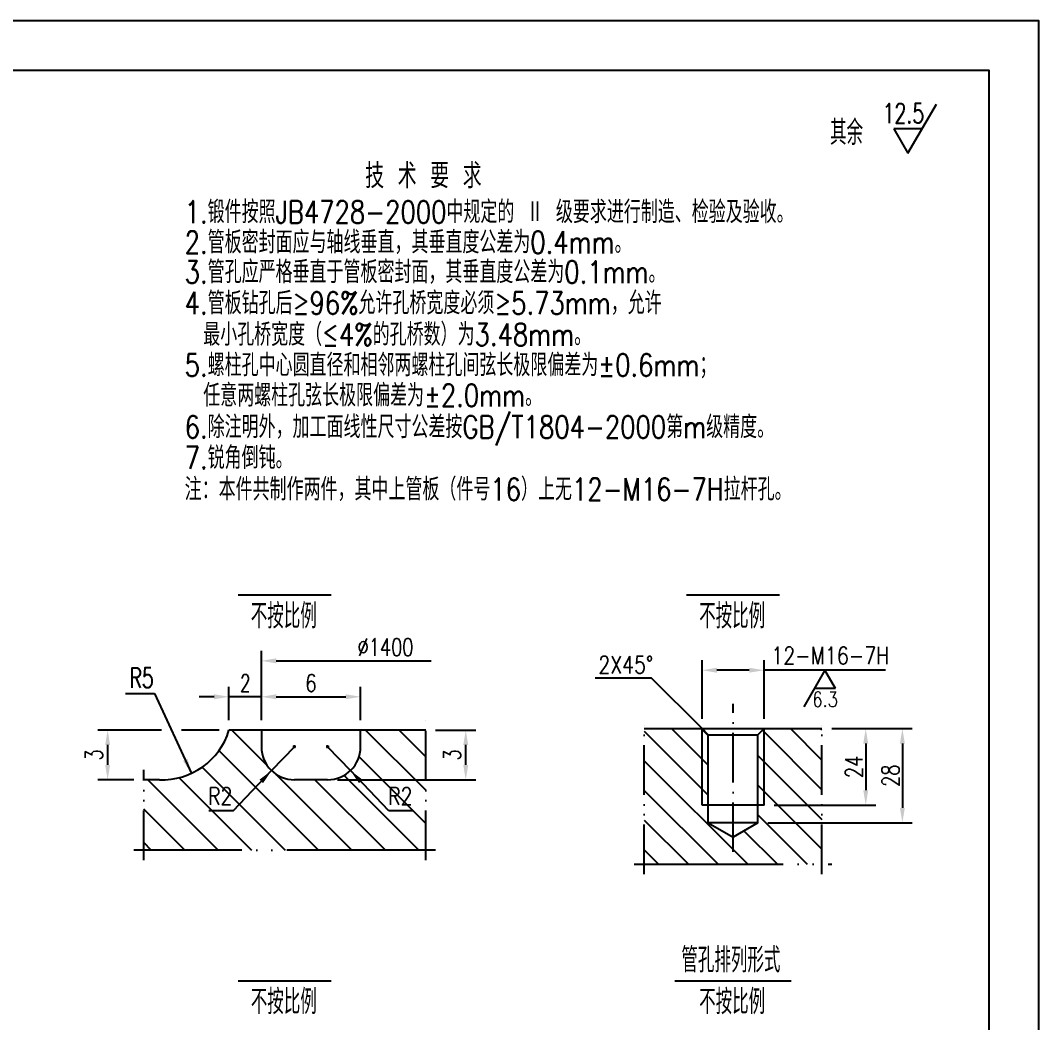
# Model space of a CAD drawing. Extents: x -11958 to 3251, y -1845 to 8235.
# Drawn here: x 1200 to 3251, y 2094 to 4113 of the extents above; entities that cross this region are included whole.
import ezdxf

# ---------------------------------------------------------------- set-up
doc = ezdxf.new("R2010")
doc.units = 0
doc.header["$LTSCALE"] = 10
for name, pattern in [('CONTINOUS', [0]), ('DASHDOT-M', [36, 30, -3, 0, -3]), ('DASHDOT-S', [14, 10, -2, 0, -2]), ('DIVIDE-M', [39, 30, -3, 0, -3, 0, -3]), ('DIVIDE-S', [16, 10, -2, 0, -2, 0, -2])]:
    doc.linetypes.add(name, pattern=pattern)
doc.layers.get('0').update_dxf_attribs({"linetype": 'CONTINUOUS'})
for name, color, linetype in [('CDR_DEFSET', 7, 'CONTINUOUS'), ('CDR_DIM', 7, 'CONTINUOUS'), ('CDR_DWG1', 4, 'CONTINUOUS'), ('CDR_DWG3', 1, 'DASHDOT-M'), ('CDR_DWG4', 3, 'DIVIDE-M'), ('CDR_TEXT', 7, 'CONTINUOUS')]:
    doc.layers.add(name, color=color, linetype=linetype)
doc.styles.add('HZ', font='ROMANS.shx', dxfattribs={"width": 0.75, "height": 35, "bigfont": 'HZ.shx'})

msp = doc.modelspace()

# ---------------------------------------------------------------- hatches: boundary and pattern name
at = {"layer": 'CDR_DIM'}
h = msp.add_hatch(dxfattribs=at)
h.set_pattern_fill('ANSI31', color=256, scale=13.333333, angle=90, style=0)
h.set_pattern_definition([(135, (5345.345, -1943.4), (-29.9342, -29.9342), [])])
h.paths.add_polyline_path([(2585.3, 2497), (2585.3, 2532.4), (2572.8, 2532.4), (2572.8, 2686.6), (2456.5, 2686.6), (2456.5, 2413.3), (2814.2, 2413.3), (2814.2, 2686.6), (2697.8, 2686.6), (2697.8, 2532.4), (2685.3, 2532.4), (2685.3, 2497), (2635.3, 2468.1)])
h.paths.add_polyline_path([(2697.8, 2686.6), (2685.3, 2674.1), (2685.3, 2532.4), (2697.8, 2532.4)], flags=16)
h.paths.add_polyline_path([(2572.8, 2532.4), (2585.3, 2532.4), (2585.3, 2674.1), (2572.8, 2686.6)], flags=16)
at = {"layer": 'CDR_DIM', "linetype": 'CONTINOUS'}
h = msp.add_hatch(dxfattribs=at)
h.set_pattern_fill('ANSI31', scale=15, angle=90, style=0)
h.set_pattern_definition([(135, (-899.326, 1033.025), (-33.67596, -33.67596), [])])
h.paths.add_polyline_path([(2016.4, 2583.6), (2016.4, 2683.6), (1885.4, 2683.6), (1885.4, 2650.2, -0.204931), (1864.8, 2602), (1882.4, 2583.6)], flags=16)
h.paths.add_polyline_path([(1882.4, 2583.6), (1864.8, 2602, -0.192908), (1818.7, 2583.6), (1752.1, 2583.6, -0.414214), (1685.4, 2650.2), (1685.4, 2683.6), (1620.2, 2683.6, -0.341867), (1480.1, 2583.6), (1448.5, 2583.6), (1448.5, 2441.8), (2016.4, 2441.8), (2016.4, 2583.6)])
h.paths.add_polyline_path([(1937.6, 2525.4), (1992.6, 2525.4), (1992.6, 2571.3), (1937.6, 2571.3)], flags=24)
h.paths.add_polyline_path([(1574.9, 2525.4), (1629.9, 2525.4), (1629.9, 2571.3), (1574.9, 2571.3)], flags=24)

# ---------------------------------------------------------------- linework, layer by layer
at = {"linetype": 'Continuous'}
msp.add_line((1638.7, 2955.7), (1826.2, 2955.7), dxfattribs=at)
at = {"color": 4, "linetype": 'Continuous'}
for p, q in [((2016.4, 2683.6), (1620.2, 2683.6)), ((1685.4, 2683.6), (1685.4, 2648.1)), ((1885.4, 2650.2), (1885.4, 2683.6)), ((1480.1, 2583.6), (1448.5, 2583.6)), ((1818.7, 2583.6), (1752.1, 2583.6))]:
    msp.add_line(p, q, dxfattribs=at)
at = {"color": 7, "linetype": 'Continuous'}
for p, q in [((1755.1, 2650.2), (1749.1, 2650.2)), ((1752.1, 2647.2), (1752.1, 2653.2)), ((1821.7, 2650.2), (1815.7, 2650.2)), ((1818.7, 2647.2), (1818.7, 2653.2))]:
    msp.add_line(p, q, dxfattribs=at)
msp.add_line((2518.2, 2178.9), (2752.5, 2178.9))
at = {"color": 4, "linetype": 'Continuous'}
for centre, radius, start, end in [((1485.6, 2724), 140.6, 267.7732, 343.2686), ((1752.1, 2650.2), 66.7, 180, 270), ((1818.7, 2650.2), 66.7, 270, 0)]:
    msp.add_arc(centre, radius, start, end, dxfattribs=at)
at = {"layer": 'CDR_DEFSET', "linetype": 'Continuous'}
for p, q in [((2541.6, 2955.7), (2729.1, 2955.7)), ((1638.7, 2178.9), (1826.2, 2178.9))]:
    msp.add_line(p, q, dxfattribs=at)
at = {"layer": 'CDR_DIM'}
for p, q in [((2987.6, 3845.3), (3044.8, 3944.3)), ((3016.2, 3894.8), (2959.1, 3894.8)), ((2959.1, 3894.8), (2987.6, 3845.3)), ((2820.1, 2804.2), (2777.6, 2730.4)), ((2841.4, 2767.3), (2820.1, 2804.2)), ((2841.4, 2767.3), (2798.8, 2767.3))]:
    msp.add_line(p, q, dxfattribs=at)
at = {"layer": 'CDR_DIM', "linetype": 'CONTINOUS'}
for p, q in [((1685.4, 2703.6), (1685.4, 2843.1)), ((1715.4, 2823.1), (2027.5, 2823.1)), ((2572.8, 2706.6), (2572.8, 2824.2)), ((2697.8, 2706.6), (2697.8, 2824.2)), ((2667.8, 2804.2), (2602.8, 2804.2)), ((2942.4, 2804.2), (2697.8, 2804.2)), ((1620.2, 2703.6), (1620.2, 2770.7)), ((1885.4, 2703.6), (1885.4, 2770.7)), ((1590.2, 2750.7), (1560.2, 2750.7)), ((1685.4, 2750.7), (1620.2, 2750.7)), ((1715.4, 2750.7), (1855.4, 2750.7)), ((1715.4, 2750.7), (1745.4, 2750.7)), ((1484.4, 2683.6), (1355.9, 2683.6)), ((1600.2, 2683.6), (1524.4, 2683.6)), ((2036.4, 2683.6), (2117, 2683.6)), ((1375.9, 2653.6), (1375.9, 2613.6)), ((2097, 2613.6), (2097, 2653.6)), ((1428.5, 2583.6), (1355.9, 2583.6)), ((1838.7, 2583.6), (2117, 2583.6))]:
    msp.add_line(p, q, dxfattribs=at)
at = {"layer": 'CDR_DIM', "linetype": 'Continuous'}
for p, q in [((2357.4, 2789), (2470.5, 2789)), ((2572.8, 2686.6), (2470.5, 2789)), ((1411.7, 2757.5), (1470.1, 2757.5)), ((1470.1, 2757.5), (1544.7, 2596.5)), ((2572.8, 2532.4), (2572.8, 2686.6)), ((2697.8, 2532.4), (2697.8, 2686.6)), ((1752.1, 2650.2), (1706, 2602)), ((1818.7, 2650.2), (1864.8, 2602)), ((1628.6, 2520.9), (1706, 2602)), ((1942.2, 2520.9), (1864.8, 2602)), ((1628.6, 2520.9), (1579.6, 2520.9)), ((1991.2, 2520.9), (1942.2, 2520.9))]:
    msp.add_line(p, q, dxfattribs=at)
at = {"layer": 'CDR_DIM', "color": 7, "linetype": 'CONTINOUS'}
for p, q in [((2834.2, 2686.6), (2996.3, 2686.6)), ((2834.2, 2686.6), (2922.5, 2686.6)), ((2902.5, 2656.6), (2902.5, 2562.4)), ((2976.3, 2656.6), (2976.3, 2527)), ((2717.8, 2532.4), (2922.5, 2532.4)), ((2705.3, 2497), (2996.3, 2497))]:
    msp.add_line(p, q, dxfattribs=at)
msp.add_lwpolyline([(-949.3, -1827), (-949.3, 4113), (3250.7, 4113), (3250.7, -1827)], close=True, dxfattribs=at)
at = {"layer": 'CDR_DIM', "linetype": 'CONTINOUS'}
for points in [[(1715.4, 2818.1), (1715.4, 2828.1), (1685.4, 2823.1)], [(2602.8, 2799.2), (2602.8, 2809.2), (2572.8, 2804.2)], [(2667.8, 2799.2), (2667.8, 2809.2), (2697.8, 2804.2)], [(1590.2, 2745.7), (1590.2, 2755.7), (1620.2, 2750.7)], [(1715.4, 2745.7), (1715.4, 2755.7), (1685.4, 2750.7)], [(1715.4, 2745.7), (1715.4, 2755.7), (1685.4, 2750.7)], [(1855.4, 2745.7), (1855.4, 2755.7), (1885.4, 2750.7)], [(1370.9, 2653.6), (1380.9, 2653.6), (1375.9, 2683.6)], [(2092, 2653.6), (2102, 2653.6), (2097, 2683.6)], [(1370.9, 2613.6), (1380.9, 2613.6), (1375.9, 2583.6)], [(2092, 2613.6), (2102, 2613.6), (2097, 2583.6)]]:
    msp.add_solid(points, dxfattribs=at)
at = {"layer": 'CDR_DIM', "color": 7, "linetype": 'CONTINOUS'}
for points in [[(2897.5, 2656.6), (2907.5, 2656.6), (2902.5, 2686.6)], [(2971.3, 2656.6), (2981.3, 2656.6), (2976.3, 2686.6)], [(2897.5, 2562.4), (2907.5, 2562.4), (2902.5, 2532.4)], [(2971.3, 2527), (2981.3, 2527), (2976.3, 2497)]]:
    msp.add_solid(points, dxfattribs=at)
at = {"layer": 'CDR_DIM', "linetype": 'Continuous'}
for points in [[(1536.7, 2625.8), (1527.6, 2621.6), (1544.7, 2596.5)], [(1688.9, 2576.9), (1681.7, 2583.8), (1706, 2602)], [(1881.9, 2576.9), (1889.1, 2583.8), (1864.8, 2602)]]:
    msp.add_solid(points, dxfattribs=at)
at = {"layer": 'CDR_DWG1'}
for p, q in [((3150.7, 4013), (3150.7, 1143)), ((2456.5, 2686.6), (2814.2, 2686.6)), ((2585.3, 2674.1), (2572.8, 2686.6)), ((2685.3, 2674.1), (2697.8, 2686.6)), ((2585.3, 2497), (2585.3, 2674.1)), ((2585.3, 2674.1), (2685.3, 2674.1)), ((2685.3, 2497), (2685.3, 2674.1)), ((2697.8, 2532.4), (2572.8, 2532.4)), ((2585.3, 2497), (2635.3, 2468.1)), ((2685.3, 2497), (2585.3, 2497)), ((2685.3, 2497), (2635.3, 2468.1))]:
    msp.add_line(p, q, dxfattribs=at)
msp.add_lwpolyline([(-699.3, -1727), (-699.3, 4013), (3150.7, 4013), (3150.7, -1727)], close=True, dxfattribs=at)
at = {"layer": 'CDR_DWG3', "linetype": 'DASHDOT-S'}
msp.add_line((2635.3, 2438.1), (2635.3, 2736.6), dxfattribs=at)
at = {"layer": 'CDR_DWG4', "linetype": 'DIVIDE-S'}
for p, q in [((2016.4, 2421.8), (2016.4, 2703.6)), ((2456.5, 2393.3), (2456.5, 2706.6)), ((2814.2, 2393.3), (2814.2, 2706.6)), ((1448.5, 2421.8), (1448.5, 2603.6))]:
    msp.add_line(p, q, dxfattribs=at)
at = {"layer": 'CDR_DWG4', "linetype": 'DIVIDE-M'}
for p, q in [((2036.4, 2441.8), (1428.5, 2441.8)), ((2436.5, 2413.3), (2834.2, 2413.3))]:
    msp.add_line(p, q, dxfattribs=at)

# ---------------------------------------------------------------- texts
at = {"linetype": 'Continuous', "style": 'HZ', "width": 0.7}
for p in [(1664.1, 2888.3), (2567, 2888.3), (1664.1, 2111.5), (2567, 2111.5)]:
    msp.add_text('不按比例', height=50, dxfattribs=at).set_placement(p)
at = {"style": 'HZ', "width": 0.7}
msp.add_text('管孔排列形式', height=50, dxfattribs=at).set_placement((2531.2, 2195.5))
at = {"layer": 'CDR_DIM', "style": 'HZ'}
for s, height, width, p in [('12.5', 40, 0.7, (2936.3, 3905.9)), ('其余', 50, 0.7, (2830.6, 3862.2)), ('6.3', 30, 0.8, (2795.1, 2730.5))]:
    msp.add_text(s, height=height, dxfattribs=dict(at, width=width)).set_placement(p)
at = {"layer": 'CDR_DIM', "linetype": 'CONTINOUS', "style": 'HZ'}
for s, height, width, p in [('12-M16-7H', 35, 0.8, (2712.5, 2816.2)), ('2X45%%D', 35, 0.8, (2364, 2797.7)), ('R5', 40, 0.7, (1419.5, 2768.9)), ('2', 35, 0.7, (1642.6, 2760.7)), ('R2', 35, 0.8, (1577.9, 2533)), ('R2', 35, 0.8, (1940.6, 2533))]:
    msp.add_text(s, height=height, dxfattribs=dict(at, width=width)).set_placement(p)
at = {"layer": 'CDR_DIM', "linetype": 'CONTINOUS', "char_height": 35, "attachment_point": 5, "style": 'HZ'}
for s, insert in [('∅1400', (1935.5, 2850.6)), ('\\A1;6', (1785.4, 2778.2))]:
    msp.add_mtext(s, dxfattribs=dict(at, insert=insert))
at = {"layer": 'CDR_DIM', "linetype": 'CONTINOUS', "char_height": 35, "attachment_point": 5, "rotation": 90, "style": 'HZ'}
for insert in [(1348.4, 2633.6), (2069.5, 2633.6)]:
    msp.add_mtext('\\A1;3', dxfattribs=dict(at, insert=insert))
at = {"layer": 'CDR_DIM', "color": 7, "linetype": 'CONTINOUS', "char_height": 35, "attachment_point": 5, "rotation": 90, "style": 'HZ'}
for s, insert in [('24', (2878.8, 2609.5)), ('28', (2952.5, 2591.8))]:
    msp.add_mtext(s, dxfattribs=dict(at, insert=insert))
at = {"layer": 'CDR_TEXT', "style": 'HZ', "width": 0.8}
for s, height, p in [('       技 术 要 求', 50, (1685.9, 3774.9)), ('1.锻件按照JB4728-2000中规定的 Ⅱ 级要求进行制造、检验及验收。', 45, (1531, 3704.6)), ('2.管板密封面应与轴线垂直，其垂直度公差为0.4mm。', 45, (1531, 3643.6)), ('3.管孔应严格垂直于管板密封面，其垂直度公差为0.1mm。', 45, (1531, 3583.7)), ('4.管板钻孔后≥96%允许孔桥宽度必须≥5.73mm，允许', 45, (1531, 3521.2)), ('最小孔桥宽度（≤4%的孔桥数）为3.48mm。', 45, (1568.4, 3457.8)), ('5.螺柱孔中心圆直径和相邻两螺柱孔间弦长极限偏差为%%p0.6mm；', 45, (1531, 3396.3)), ('任意两螺柱孔弦长极限偏差为%%p2.0mm。', 45, (1568.4, 3335.3)), ('6.除注明外，加工面线性尺寸公差按GB/T1804-2000第m级精度。', 45, (1531, 3271.6)), ('7.锐角倒钝。', 45, (1531, 3209.7)), ('注：本件共制作两件，其中上管板（件号16）上无12-M16-7H拉杆孔。', 45, (1531, 3146.1))]:
    msp.add_text(s, height=height, dxfattribs=at).set_placement(p)

doc.saveas('drawing.dxf')
